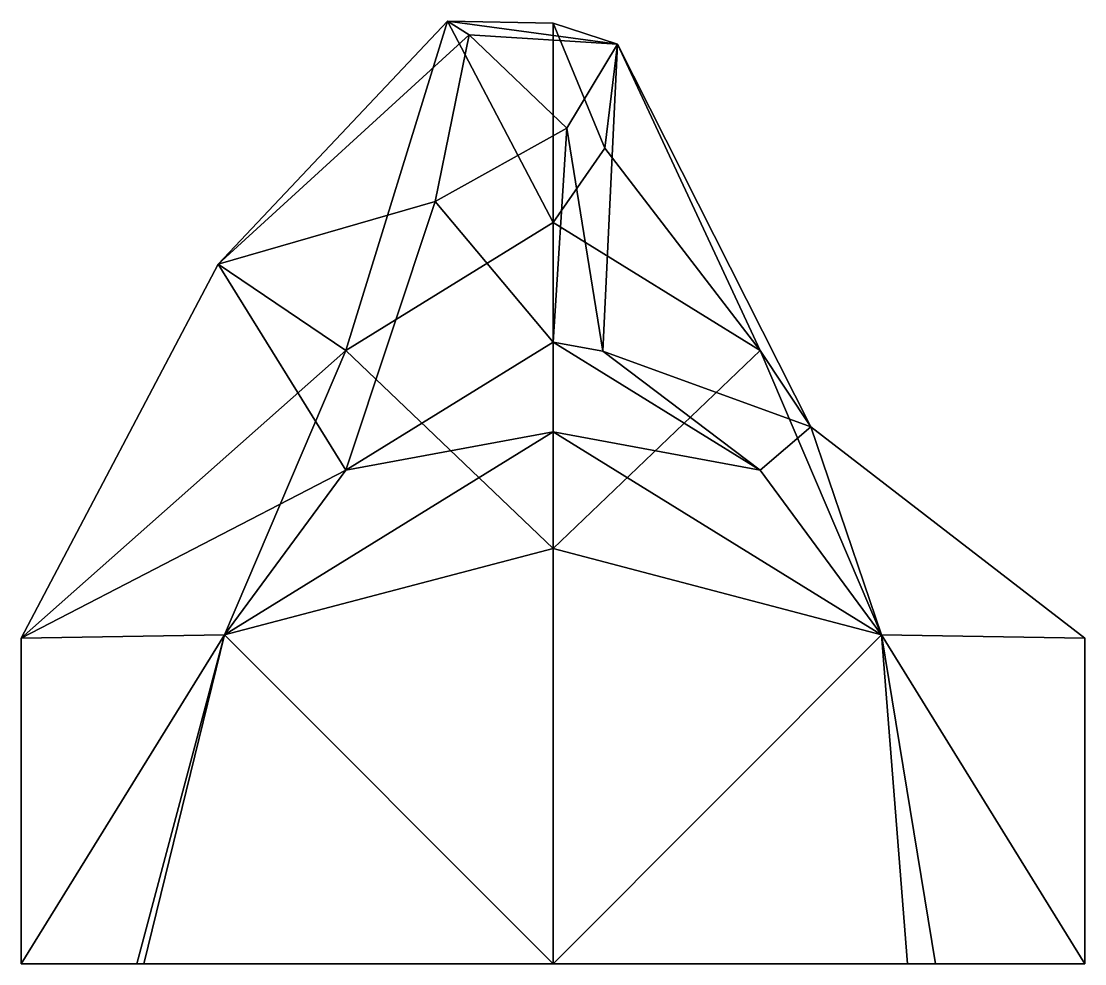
# Model space of a CAD drawing. Header units: centimetres. Extents: x -9.3 to 9.3, y 0 to 16.6.
import ezdxf

# ---------------------------------------------------------------- set-up
doc = ezdxf.new("R2010")
doc.units = ezdxf.units.CM
doc.header["$MEASUREMENT"] = 0

msp = doc.modelspace()

# ---------------------------------------------------------------- meshes
at = {"color": 251, "true_color": 0x666666}
mesh = msp.add_polyface(dxfattribs=at)
corners = [(9.342, 5.718), (9.342, 5.718), (9.342, 5.718), (6.226, 0, -6.055), (6.226, 0, -6.055), (6.226, 0, -6.055), (5.774, 5.774, -5.774), (5.774, 5.774, -5.774), (5.774, 5.774, -5.774), (5.774, 5.774, -5.774), (6.721, 0, 6.742), (6.721, 0, 6.742), (5.774, 5.774, 5.774), (5.774, 5.774, 5.774), (5.774, 5.774, 5.774), (-9.342, 5.718), (-9.342, 5.718), (-9.342, 5.718), (-7.311, 0, 7.011), (-7.311, 0, 7.011), (-7.311, 0, 7.011), (-5.774, 5.774, 5.774), (-5.774, 5.774, 5.774), (-5.774, 5.774, 5.774), (-5.774, 5.774, 5.774), (-7.191, 0, -7.806), (-7.191, 0, -7.806), (-5.774, 5.774, -5.774), (-5.774, 5.774, -5.774), (-5.774, 5.774, -5.774), (0, 9.342, 7.59), (0, 9.342, 7.59), (0, 9.342, 7.59), (0, 7.292, -7.257), (0, 7.292, -7.257), (0, 7.292, -7.257), (-9.342, 0), (-9.342, 0), (9.342, 0), (9.342, 0), (0, 0, -10.276), (0, 0, -10.276), (0, 0, 10.276), (0, 0, 10.276), (0, 0), (4.53, 9.429), (4.53, 9.429), (4.53, 9.429), (3.637, 8.671, 3.637), (3.637, 8.671, 3.637), (3.637, 8.671, 3.637), (0, 10.919, 3.427), (0, 10.919, 3.427), (0, 10.919, 3.427), (0, 10.919, 3.427), (-3.637, 8.671, 3.637), (-3.637, 8.671, 3.637), (-3.637, 8.671, 3.637), (-5.885, 12.286), (-5.885, 12.286), (-5.885, 12.286), (3.637, 10.771, -3.637), (3.637, 10.771, -3.637), (3.637, 10.771, -3.637), (0, 13.019, -3.427), (0, 13.019, -3.427), (0, 13.019, -3.427), (0, 13.019, -3.427), (-3.637, 10.771, -3.637), (-3.637, 10.771, -3.637), (-3.637, 10.771, -3.637), (1.132, 16.15), (0.875, 10.761, 0.955), (0.241, 14.673, 1.505), (0.241, 14.673, 1.505), (-2.072, 13.386, 2.281), (-1.471, 16.314), (0.909, 14.323, -1.991), (0, 16.519, -2.25), (0, 16.519, -2.25), (-1.856, 16.552, -0.909)]
mesh.append_faces([[corners[k] for k in face] for face in [(33, 40, 27), (27, 40, 25), (30, 42, 12), (12, 42, 10), (75, 73, 76), (72, 71, 73), (77, 78, 71), (73, 71, 76), (76, 71, 80), (78, 80, 71), (18, 21, 36), (36, 21, 15), (15, 27, 36), (36, 27, 25), (3, 6, 38), (38, 6, 0), (10, 38, 12), (12, 38, 0), (39, 44, 4), (4, 44, 41), (5, 40, 7), (7, 40, 33), (30, 22, 42), (42, 22, 19), (37, 26, 44), (44, 26, 41), (43, 44, 11), (11, 44, 39), (37, 44, 20), (20, 44, 43), (1, 45, 13), (13, 45, 48), (14, 49, 31), (31, 49, 51), (23, 55, 16), (16, 55, 58), (24, 32, 56), (56, 32, 52), (2, 8, 46), (46, 8, 61), (9, 34, 62), (62, 34, 64), (28, 17, 68), (68, 17, 59), (29, 69, 35), (35, 69, 65), (70, 80, 66), (66, 80, 78), (76, 80, 60), (60, 80, 70), (57, 75, 60), (60, 75, 76), (74, 75, 53), (53, 75, 57), (50, 72, 54), (54, 72, 73), (71, 72, 47), (47, 72, 50), (47, 63, 71), (71, 63, 77), (79, 77, 67), (67, 77, 63)]], dxfattribs={"color": 251})

doc.saveas('drawing.dxf')
